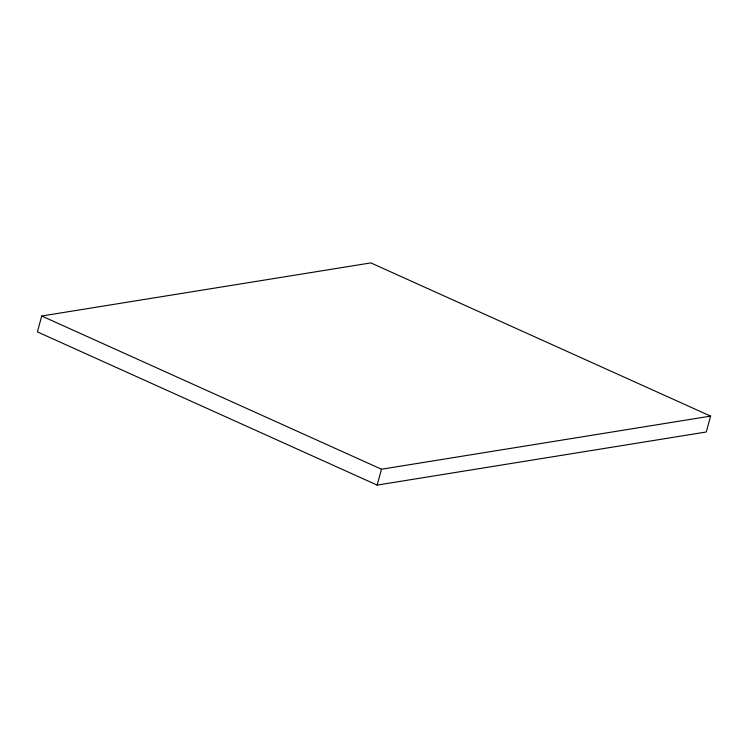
<?xml version="1.0" encoding="UTF-8"?>
<svg xmlns="http://www.w3.org/2000/svg" width="748" height="748" viewBox="0 0 748 748"><rect width="100%" height="100%" fill="white"/><g stroke="black" fill="none" stroke-linecap="round" stroke-linejoin="round"><path stroke-width="1.12" d="M41.71 316.011L37.4 331.888L377.16 485.097L706.29 431.989L710.6 416.112L370.84 262.903L41.71 316.011L381.48 469.22L710.6 416.112M377.16 485.097L381.48 469.22"/></g></svg>
